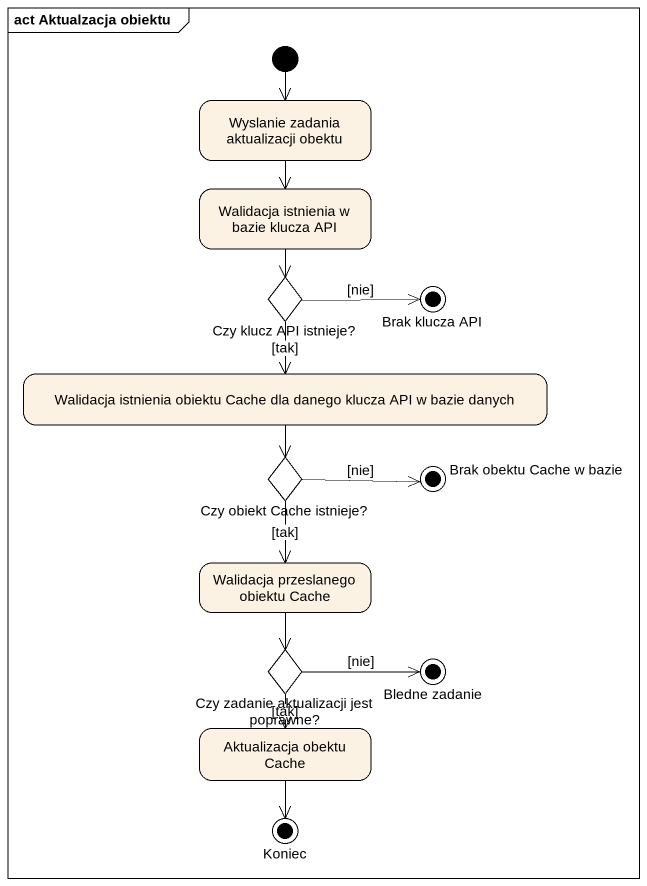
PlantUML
@startuml
mainframe act Aktualzacja obiektu
hide empty description
state "Wyslanie zadania aktualizacji obektu" as Wyslanie_zadania
state "Walidacja istnienia w bazie klucza API" as Walidacja_istnienia_w_bazie
state "Czy klucz API istnieje?" as Czy_klucz_API_istnieje <<choice>>
state "Brak klucza API" as Brak_klucza_API <<end>>
state "Walidacja istnienia obiektu Cache dla danego klucza API w bazie danych" as Walidacja_istnienia_obiektu
state "Czy obiekt Cache istnieje?" as Czy_obiekt_Cache_istnieje <<choice>>
state "Brak obektu Cache w bazie" as Brak_obektu_Cache_w_bazie <<end>>
state "Walidacja przeslanego obiektu Cache" as Walidacja_przeslanego
state "Czy zadanie aktualizacji jest poprawne?" as Czy_zadanie_aktualizacji <<choice>>
state "Bledne zadanie" as Bledne_zadanie <<end>>
state "Aktualizacja obektu Cache" as Aktualizacja_obektu_Cache
state Koniec <<end>>
[*] --> Wyslanie_zadania
Wyslanie_zadania --> Walidacja_istnienia_w_bazie
Walidacja_istnienia_w_bazie --> Czy_klucz_API_istnieje
Czy_klucz_API_istnieje -right-> Brak_klucza_API : [nie]
Czy_klucz_API_istnieje --> Walidacja_istnienia_obiektu : [tak]
Walidacja_istnienia_obiektu --> Czy_obiekt_Cache_istnieje
Czy_obiekt_Cache_istnieje -right-> Brak_obektu_Cache_w_bazie : [nie]
Czy_obiekt_Cache_istnieje --> Walidacja_przeslanego : [tak]
Walidacja_przeslanego --> Czy_zadanie_aktualizacji
Czy_zadanie_aktualizacji -right-> Bledne_zadanie : [nie]
Czy_zadanie_aktualizacji --> Aktualizacja_obektu_Cache : [tak]
Aktualizacja_obektu_Cache --> Koniec
@enduml
